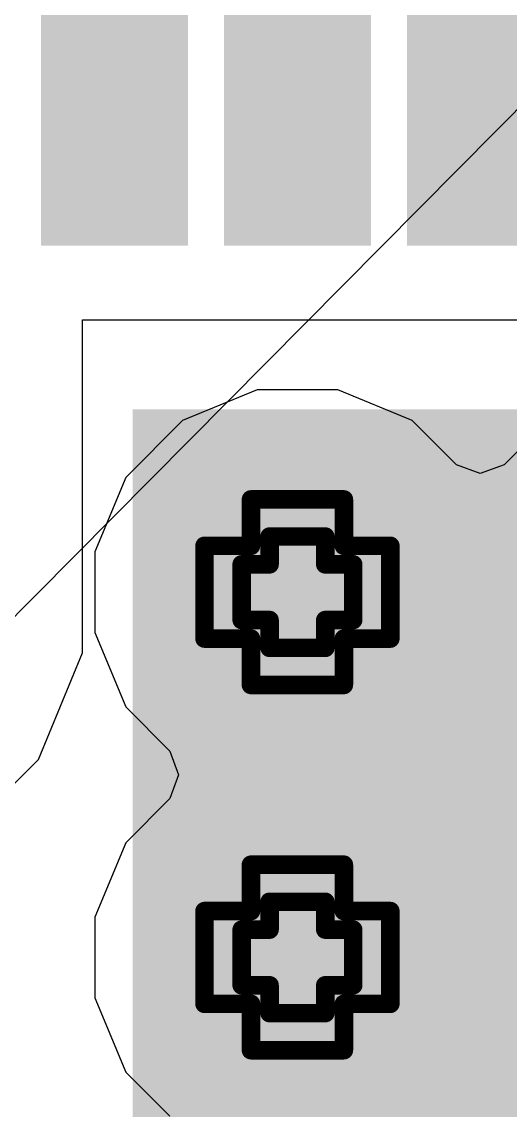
# Model space of a CAD drawing. Header units: inches. Extents: x -4 to 5258, y -4 to 5281.
# Drawn here: x 62.524 to 63.859, y 31.488 to 34.468 of the extents above; entities that cross this region are included whole.
import ezdxf

# ---------------------------------------------------------------- set-up
doc = ezdxf.new("R2010")
doc.units = ezdxf.units.IN
for name, color, linetype in [('Bottom Layer', 5, 'Continuous'), ('Bottom Solder', 6, 'Continuous'), ('Drill Drawing', 1, 'Continuous'), ('Layer 1', 16, 'Continuous'), ('Layer 2', 76, 'Continuous'), ('Top Layer', 1, 'Continuous'), ('Top Paste', 8, 'Continuous'), ('Top Solder', 216, 'Continuous'), ('Via Holes', 16, 'Continuous')]:
    doc.layers.add(name, color=color, linetype=linetype)

# ---------------------------------------------------------------- blocks, each defined once
blk = doc.blocks.new('HTSSOP_38_EP_4_4___15')
at = {"layer": 'Bottom Layer'}
h = blk.add_hatch(color=5, dxfattribs=at)
edge = h.paths.add_edge_path()
edge.add_arc((-1, -2), 0.3, 0, 360)
h = blk.add_hatch(color=5, dxfattribs=at)
edge = h.paths.add_edge_path()
edge.add_arc((0, -2), 0.3, 0, 360)
at = {"layer": 'Bottom Solder'}
h = blk.add_hatch(color=6, dxfattribs=at)
edge = h.paths.add_edge_path()
edge.add_arc((-1, -2), 0.4016, 0, 360)
h = blk.add_hatch(color=6, dxfattribs=at)
edge = h.paths.add_edge_path()
edge.add_arc((0, -2), 0.4016, 0, 360)
at = {"layer": 'Layer 1'}
h = blk.add_hatch(color=16, dxfattribs=at)
edge = h.paths.add_edge_path()
edge.add_arc((-1, -2), 0.3, 0, 360)
h = blk.add_hatch(color=16, dxfattribs=at)
edge = h.paths.add_edge_path()
edge.add_arc((0, -2), 0.3, 0, 360)
at = {"layer": 'Layer 2'}
h = blk.add_hatch(color=76, dxfattribs=at)
edge = h.paths.add_edge_path()
edge.add_arc((-1, -2), 0.3, 0, 360)
h = blk.add_hatch(color=76, dxfattribs=at)
edge = h.paths.add_edge_path()
edge.add_arc((0, -2), 0.3, 0, 360)
at = {"layer": 'Top Layer'}
for points in [[(1.45, 2.4), (1.45, -2.4), (-1.45, -2.4), (-1.45, 2.4)], [(-2, -1.35), (-2, -1.65), (-3.6, -1.65), (-3.6, -1.35)], [(-2, -1.8499), (-2, -2.1499), (-3.6, -2.1499), (-3.6, -1.8499)], [(-2, -2.35), (-2, -2.65), (-3.6, -2.65), (-3.6, -2.35)]]:
    blk.add_hatch(color=1, dxfattribs=at).paths.add_polyline_path(points)
h = blk.add_hatch(color=1, dxfattribs=at)
edge = h.paths.add_edge_path()
edge.add_arc((-1, -2), 0.3, 0, 360)
h = blk.add_hatch(color=1, dxfattribs=at)
edge = h.paths.add_edge_path()
edge.add_arc((0, -2), 0.3, 0, 360)
at = {"layer": 'Top Paste'}
for points in [[(1.45, 2.4), (1.45, -2.4), (-1.45, -2.4), (-1.45, 2.4)], [(-2, -1.35), (-2, -1.65), (-3.6, -1.65), (-3.6, -1.35)], [(-2, -1.8499), (-2, -2.1499), (-3.6, -2.1499), (-3.6, -1.8499)], [(-2, -2.35), (-2, -2.65), (-3.6, -2.65), (-3.6, -2.35)]]:
    blk.add_hatch(color=8, dxfattribs=at).paths.add_polyline_path(points)
at = {"layer": 'Top Solder'}
for points in [[(1.5008, 2.4508), (1.5008, -2.4508), (-1.5008, -2.4508), (-1.5008, 2.4508)], [(-1.9492, -1.2992), (-1.9492, -1.7008), (-3.6508, -1.7008), (-3.6508, -1.2992)], [(-1.9492, -1.7991), (-1.9492, -2.2007), (-3.6508, -2.2007), (-3.6508, -1.7991)], [(-1.9492, -2.2992), (-1.9492, -2.7008), (-3.6508, -2.7008), (-3.6508, -2.2992)]]:
    blk.add_hatch(color=216, dxfattribs=at).paths.add_polyline_path(points)
h = blk.add_hatch(color=216, dxfattribs=at)
edge = h.paths.add_edge_path()
edge.add_arc((-1, -2), 0.4016, 0, 360)
h = blk.add_hatch(color=216, dxfattribs=at)
edge = h.paths.add_edge_path()
edge.add_arc((0, -2), 0.4016, 0, 360)
at = {"layer": 'Via Holes'}
h = blk.add_hatch(color=7, dxfattribs=at)
edge = h.paths.add_edge_path()
edge.add_arc((-1, -2), 0.15, 0, 360)
h = blk.add_hatch(color=7, dxfattribs=at)
edge = h.paths.add_edge_path()
edge.add_arc((0, -2), 0.15, 0, 360)
blk = doc.blocks.new('13_WQFN_HR__3_2__31')
at = {"layer": 'Top Solder'}
blk.add_line((1.1783, -0.9227), (5220.6763, 5271.621), dxfattribs=at)

msp = doc.modelspace()

# ---------------------------------------------------------------- hatches: boundary and pattern name
at = {"layer": 'Top Layer'}
msp.add_hatch(color=1, dxfattribs=at).paths.add_polyline_path([(62.8777, 30.4562), (68.2778, 30.4562), (68.2778, 33.3562), (62.8777, 33.3562)])

# ---------------------------------------------------------------- linework, layer by layer
at = {"layer": 'Drill Drawing'}
for points in [[(63.1507, 33.0332, 0.0508, 0.0508, 0), (63.1507, 33.1602, 0.0508, 0.0508, 0)], [(63.1507, 33.1602, 0.0508, 0.0508, 0), (63.4047, 33.1602, 0.0508, 0.0508, 0)], [(63.4047, 33.0332, 0.0508, 0.0508, 0), (63.4047, 33.1602, 0.0508, 0.0508, 0)], [(63.2015, 32.9824, 0.0508, 0.0508, 0), (63.2015, 33.0586, 0.0508, 0.0508, 0)], [(63.2015, 33.0586, 0.0508, 0.0508, 0), (63.3539, 33.0586, 0.0508, 0.0508, 0)], [(63.3539, 32.9824, 0.0508, 0.0508, 0), (63.3539, 33.0586, 0.0508, 0.0508, 0)], [(63.0237, 32.7792, 0.0508, 0.0508, 0), (63.0237, 33.0332, 0.0508, 0.0508, 0)], [(63.0237, 33.0332, 0.0508, 0.0508, 0), (63.1507, 33.0332, 0.0508, 0.0508, 0)], [(63.4047, 33.0332, 0.0508, 0.0508, 0), (63.5317, 33.0332, 0.0508, 0.0508, 0)], [(63.5317, 32.7792, 0.0508, 0.0508, 0), (63.5317, 33.0332, 0.0508, 0.0508, 0)], [(63.1253, 32.83, 0.0508, 0.0508, 0), (63.1253, 32.9824, 0.0508, 0.0508, 0)], [(63.1253, 32.9824, 0.0508, 0.0508, 0), (63.2015, 32.9824, 0.0508, 0.0508, 0)], [(63.3539, 32.9824, 0.0508, 0.0508, 0), (63.4301, 32.9824, 0.0508, 0.0508, 0)], [(63.4301, 32.83, 0.0508, 0.0508, 0), (63.4301, 32.9824, 0.0508, 0.0508, 0)], [(63.1253, 32.83, 0.0508, 0.0508, 0), (63.2015, 32.83, 0.0508, 0.0508, 0)], [(63.2015, 32.7538, 0.0508, 0.0508, 0), (63.2015, 32.83, 0.0508, 0.0508, 0)], [(63.3539, 32.83, 0.0508, 0.0508, 0), (63.4301, 32.83, 0.0508, 0.0508, 0)], [(63.3539, 32.7538, 0.0508, 0.0508, 0), (63.3539, 32.83, 0.0508, 0.0508, 0)], [(63.0237, 32.7792, 0.0508, 0.0508, 0), (63.1507, 32.7792, 0.0508, 0.0508, 0)], [(63.1507, 32.6522, 0.0508, 0.0508, 0), (63.1507, 32.7792, 0.0508, 0.0508, 0)], [(63.4047, 32.7792, 0.0508, 0.0508, 0), (63.5317, 32.7792, 0.0508, 0.0508, 0)], [(63.4047, 32.6522, 0.0508, 0.0508, 0), (63.4047, 32.7792, 0.0508, 0.0508, 0)], [(63.2015, 32.7538, 0.0508, 0.0508, 0), (63.3539, 32.7538, 0.0508, 0.0508, 0)], [(63.1507, 32.6522, 0.0508, 0.0508, 0), (63.4047, 32.6522, 0.0508, 0.0508, 0)], [(63.1507, 32.0332, 0.0508, 0.0508, 0), (63.1507, 32.1602, 0.0508, 0.0508, 0)], [(63.1507, 32.1602, 0.0508, 0.0508, 0), (63.4047, 32.1602, 0.0508, 0.0508, 0)], [(63.4047, 32.0332, 0.0508, 0.0508, 0), (63.4047, 32.1602, 0.0508, 0.0508, 0)], [(63.2015, 31.9824, 0.0508, 0.0508, 0), (63.2015, 32.0586, 0.0508, 0.0508, 0)], [(63.2015, 32.0586, 0.0508, 0.0508, 0), (63.3539, 32.0586, 0.0508, 0.0508, 0)], [(63.3539, 31.9824, 0.0508, 0.0508, 0), (63.3539, 32.0586, 0.0508, 0.0508, 0)], [(63.0237, 31.7792, 0.0508, 0.0508, 0), (63.0237, 32.0332, 0.0508, 0.0508, 0)], [(63.0237, 32.0332, 0.0508, 0.0508, 0), (63.1507, 32.0332, 0.0508, 0.0508, 0)], [(63.4047, 32.0332, 0.0508, 0.0508, 0), (63.5317, 32.0332, 0.0508, 0.0508, 0)], [(63.5317, 31.7792, 0.0508, 0.0508, 0), (63.5317, 32.0332, 0.0508, 0.0508, 0)], [(63.1253, 31.83, 0.0508, 0.0508, 0), (63.1253, 31.9824, 0.0508, 0.0508, 0)], [(63.1253, 31.9824, 0.0508, 0.0508, 0), (63.2015, 31.9824, 0.0508, 0.0508, 0)], [(63.3539, 31.9824, 0.0508, 0.0508, 0), (63.4301, 31.9824, 0.0508, 0.0508, 0)], [(63.4301, 31.83, 0.0508, 0.0508, 0), (63.4301, 31.9824, 0.0508, 0.0508, 0)], [(63.1253, 31.83, 0.0508, 0.0508, 0), (63.2015, 31.83, 0.0508, 0.0508, 0)], [(63.2015, 31.7538, 0.0508, 0.0508, 0), (63.2015, 31.83, 0.0508, 0.0508, 0)], [(63.3539, 31.83, 0.0508, 0.0508, 0), (63.4301, 31.83, 0.0508, 0.0508, 0)], [(63.3539, 31.7538, 0.0508, 0.0508, 0), (63.3539, 31.83, 0.0508, 0.0508, 0)], [(63.0237, 31.7792, 0.0508, 0.0508, 0), (63.1507, 31.7792, 0.0508, 0.0508, 0)], [(63.1507, 31.6522, 0.0508, 0.0508, 0), (63.1507, 31.7792, 0.0508, 0.0508, 0)], [(63.4047, 31.7792, 0.0508, 0.0508, 0), (63.5317, 31.7792, 0.0508, 0.0508, 0)], [(63.4047, 31.6522, 0.0508, 0.0508, 0), (63.4047, 31.7792, 0.0508, 0.0508, 0)], [(63.2015, 31.7538, 0.0508, 0.0508, 0), (63.3539, 31.7538, 0.0508, 0.0508, 0)], [(63.1507, 31.6522, 0.0508, 0.0508, 0), (63.4047, 31.6522, 0.0508, 0.0508, 0)]]:
    msp.add_lwpolyline(points, format="xyseb", dxfattribs=at)
for points in [[(63.138, 33.1602, 0.0254, 0.0254, 1), (63.1634, 33.1602, 0.0254, 0.0254, 1)], [(63.138, 33.1602, 0.0254, 0.0254, 1), (63.1634, 33.1602, 0.0254, 0.0254, 1)], [(63.392, 33.1602, 0.0254, 0.0254, 1), (63.4174, 33.1602, 0.0254, 0.0254, 1)], [(63.392, 33.1602, 0.0254, 0.0254, 1), (63.4174, 33.1602, 0.0254, 0.0254, 1)], [(63.1888, 33.0586, 0.0254, 0.0254, 1), (63.2142, 33.0586, 0.0254, 0.0254, 1)], [(63.1888, 33.0586, 0.0254, 0.0254, 1), (63.2142, 33.0586, 0.0254, 0.0254, 1)], [(63.3412, 33.0586, 0.0254, 0.0254, 1), (63.3666, 33.0586, 0.0254, 0.0254, 1)], [(63.3412, 33.0586, 0.0254, 0.0254, 1), (63.3666, 33.0586, 0.0254, 0.0254, 1)], [(63.011, 33.0332, 0.0254, 0.0254, 1), (63.0364, 33.0332, 0.0254, 0.0254, 1)], [(63.011, 33.0332, 0.0254, 0.0254, 1), (63.0364, 33.0332, 0.0254, 0.0254, 1)], [(63.138, 33.0332, 0.0254, 0.0254, 1), (63.1634, 33.0332, 0.0254, 0.0254, 1)], [(63.138, 33.0332, 0.0254, 0.0254, 1), (63.1634, 33.0332, 0.0254, 0.0254, 1)], [(63.392, 33.0332, 0.0254, 0.0254, 1), (63.4174, 33.0332, 0.0254, 0.0254, 1)], [(63.392, 33.0332, 0.0254, 0.0254, 1), (63.4174, 33.0332, 0.0254, 0.0254, 1)], [(63.519, 33.0332, 0.0254, 0.0254, 1), (63.5444, 33.0332, 0.0254, 0.0254, 1)], [(63.519, 33.0332, 0.0254, 0.0254, 1), (63.5444, 33.0332, 0.0254, 0.0254, 1)], [(63.1126, 32.9824, 0.0254, 0.0254, 1), (63.138, 32.9824, 0.0254, 0.0254, 1)], [(63.1126, 32.9824, 0.0254, 0.0254, 1), (63.138, 32.9824, 0.0254, 0.0254, 1)], [(63.1888, 32.9824, 0.0254, 0.0254, 1), (63.2142, 32.9824, 0.0254, 0.0254, 1)], [(63.1888, 32.9824, 0.0254, 0.0254, 1), (63.2142, 32.9824, 0.0254, 0.0254, 1)], [(63.3412, 32.9824, 0.0254, 0.0254, 1), (63.3666, 32.9824, 0.0254, 0.0254, 1)], [(63.3412, 32.9824, 0.0254, 0.0254, 1), (63.3666, 32.9824, 0.0254, 0.0254, 1)], [(63.4174, 32.9824, 0.0254, 0.0254, 1), (63.4428, 32.9824, 0.0254, 0.0254, 1)], [(63.4174, 32.9824, 0.0254, 0.0254, 1), (63.4428, 32.9824, 0.0254, 0.0254, 1)], [(63.1126, 32.83, 0.0254, 0.0254, 1), (63.138, 32.83, 0.0254, 0.0254, 1)], [(63.1126, 32.83, 0.0254, 0.0254, 1), (63.138, 32.83, 0.0254, 0.0254, 1)], [(63.1888, 32.83, 0.0254, 0.0254, 1), (63.2142, 32.83, 0.0254, 0.0254, 1)], [(63.1888, 32.83, 0.0254, 0.0254, 1), (63.2142, 32.83, 0.0254, 0.0254, 1)], [(63.3412, 32.83, 0.0254, 0.0254, 1), (63.3666, 32.83, 0.0254, 0.0254, 1)], [(63.3412, 32.83, 0.0254, 0.0254, 1), (63.3666, 32.83, 0.0254, 0.0254, 1)], [(63.4174, 32.83, 0.0254, 0.0254, 1), (63.4428, 32.83, 0.0254, 0.0254, 1)], [(63.4174, 32.83, 0.0254, 0.0254, 1), (63.4428, 32.83, 0.0254, 0.0254, 1)], [(63.011, 32.7792, 0.0254, 0.0254, 1), (63.0364, 32.7792, 0.0254, 0.0254, 1)], [(63.011, 32.7792, 0.0254, 0.0254, 1), (63.0364, 32.7792, 0.0254, 0.0254, 1)], [(63.138, 32.7792, 0.0254, 0.0254, 1), (63.1634, 32.7792, 0.0254, 0.0254, 1)], [(63.138, 32.7792, 0.0254, 0.0254, 1), (63.1634, 32.7792, 0.0254, 0.0254, 1)], [(63.392, 32.7792, 0.0254, 0.0254, 1), (63.4174, 32.7792, 0.0254, 0.0254, 1)], [(63.392, 32.7792, 0.0254, 0.0254, 1), (63.4174, 32.7792, 0.0254, 0.0254, 1)], [(63.519, 32.7792, 0.0254, 0.0254, 1), (63.5444, 32.7792, 0.0254, 0.0254, 1)], [(63.519, 32.7792, 0.0254, 0.0254, 1), (63.5444, 32.7792, 0.0254, 0.0254, 1)], [(63.1888, 32.7538, 0.0254, 0.0254, 1), (63.2142, 32.7538, 0.0254, 0.0254, 1)], [(63.1888, 32.7538, 0.0254, 0.0254, 1), (63.2142, 32.7538, 0.0254, 0.0254, 1)], [(63.3412, 32.7538, 0.0254, 0.0254, 1), (63.3666, 32.7538, 0.0254, 0.0254, 1)], [(63.3412, 32.7538, 0.0254, 0.0254, 1), (63.3666, 32.7538, 0.0254, 0.0254, 1)], [(63.138, 32.6522, 0.0254, 0.0254, 1), (63.1634, 32.6522, 0.0254, 0.0254, 1)], [(63.138, 32.6522, 0.0254, 0.0254, 1), (63.1634, 32.6522, 0.0254, 0.0254, 1)], [(63.392, 32.6522, 0.0254, 0.0254, 1), (63.4174, 32.6522, 0.0254, 0.0254, 1)], [(63.392, 32.6522, 0.0254, 0.0254, 1), (63.4174, 32.6522, 0.0254, 0.0254, 1)], [(63.138, 32.1602, 0.0254, 0.0254, 1), (63.1634, 32.1602, 0.0254, 0.0254, 1)], [(63.138, 32.1602, 0.0254, 0.0254, 1), (63.1634, 32.1602, 0.0254, 0.0254, 1)], [(63.392, 32.1602, 0.0254, 0.0254, 1), (63.4174, 32.1602, 0.0254, 0.0254, 1)], [(63.392, 32.1602, 0.0254, 0.0254, 1), (63.4174, 32.1602, 0.0254, 0.0254, 1)], [(63.1888, 32.0586, 0.0254, 0.0254, 1), (63.2142, 32.0586, 0.0254, 0.0254, 1)], [(63.1888, 32.0586, 0.0254, 0.0254, 1), (63.2142, 32.0586, 0.0254, 0.0254, 1)], [(63.3412, 32.0586, 0.0254, 0.0254, 1), (63.3666, 32.0586, 0.0254, 0.0254, 1)], [(63.3412, 32.0586, 0.0254, 0.0254, 1), (63.3666, 32.0586, 0.0254, 0.0254, 1)], [(63.011, 32.0332, 0.0254, 0.0254, 1), (63.0364, 32.0332, 0.0254, 0.0254, 1)], [(63.011, 32.0332, 0.0254, 0.0254, 1), (63.0364, 32.0332, 0.0254, 0.0254, 1)], [(63.138, 32.0332, 0.0254, 0.0254, 1), (63.1634, 32.0332, 0.0254, 0.0254, 1)], [(63.138, 32.0332, 0.0254, 0.0254, 1), (63.1634, 32.0332, 0.0254, 0.0254, 1)], [(63.392, 32.0332, 0.0254, 0.0254, 1), (63.4174, 32.0332, 0.0254, 0.0254, 1)], [(63.392, 32.0332, 0.0254, 0.0254, 1), (63.4174, 32.0332, 0.0254, 0.0254, 1)], [(63.519, 32.0332, 0.0254, 0.0254, 1), (63.5444, 32.0332, 0.0254, 0.0254, 1)], [(63.519, 32.0332, 0.0254, 0.0254, 1), (63.5444, 32.0332, 0.0254, 0.0254, 1)], [(63.1126, 31.9824, 0.0254, 0.0254, 1), (63.138, 31.9824, 0.0254, 0.0254, 1)], [(63.1126, 31.9824, 0.0254, 0.0254, 1), (63.138, 31.9824, 0.0254, 0.0254, 1)], [(63.1888, 31.9824, 0.0254, 0.0254, 1), (63.2142, 31.9824, 0.0254, 0.0254, 1)], [(63.1888, 31.9824, 0.0254, 0.0254, 1), (63.2142, 31.9824, 0.0254, 0.0254, 1)], [(63.3412, 31.9824, 0.0254, 0.0254, 1), (63.3666, 31.9824, 0.0254, 0.0254, 1)], [(63.3412, 31.9824, 0.0254, 0.0254, 1), (63.3666, 31.9824, 0.0254, 0.0254, 1)], [(63.4174, 31.9824, 0.0254, 0.0254, 1), (63.4428, 31.9824, 0.0254, 0.0254, 1)], [(63.4174, 31.9824, 0.0254, 0.0254, 1), (63.4428, 31.9824, 0.0254, 0.0254, 1)], [(63.1126, 31.83, 0.0254, 0.0254, 1), (63.138, 31.83, 0.0254, 0.0254, 1)], [(63.1126, 31.83, 0.0254, 0.0254, 1), (63.138, 31.83, 0.0254, 0.0254, 1)], [(63.1888, 31.83, 0.0254, 0.0254, 1), (63.2142, 31.83, 0.0254, 0.0254, 1)], [(63.1888, 31.83, 0.0254, 0.0254, 1), (63.2142, 31.83, 0.0254, 0.0254, 1)], [(63.3412, 31.83, 0.0254, 0.0254, 1), (63.3666, 31.83, 0.0254, 0.0254, 1)], [(63.3412, 31.83, 0.0254, 0.0254, 1), (63.3666, 31.83, 0.0254, 0.0254, 1)], [(63.4174, 31.83, 0.0254, 0.0254, 1), (63.4428, 31.83, 0.0254, 0.0254, 1)], [(63.4174, 31.83, 0.0254, 0.0254, 1), (63.4428, 31.83, 0.0254, 0.0254, 1)], [(63.011, 31.7792, 0.0254, 0.0254, 1), (63.0364, 31.7792, 0.0254, 0.0254, 1)], [(63.011, 31.7792, 0.0254, 0.0254, 1), (63.0364, 31.7792, 0.0254, 0.0254, 1)], [(63.138, 31.7792, 0.0254, 0.0254, 1), (63.1634, 31.7792, 0.0254, 0.0254, 1)], [(63.138, 31.7792, 0.0254, 0.0254, 1), (63.1634, 31.7792, 0.0254, 0.0254, 1)], [(63.392, 31.7792, 0.0254, 0.0254, 1), (63.4174, 31.7792, 0.0254, 0.0254, 1)], [(63.392, 31.7792, 0.0254, 0.0254, 1), (63.4174, 31.7792, 0.0254, 0.0254, 1)], [(63.519, 31.7792, 0.0254, 0.0254, 1), (63.5444, 31.7792, 0.0254, 0.0254, 1)], [(63.519, 31.7792, 0.0254, 0.0254, 1), (63.5444, 31.7792, 0.0254, 0.0254, 1)], [(63.1888, 31.7538, 0.0254, 0.0254, 1), (63.2142, 31.7538, 0.0254, 0.0254, 1)], [(63.1888, 31.7538, 0.0254, 0.0254, 1), (63.2142, 31.7538, 0.0254, 0.0254, 1)], [(63.3412, 31.7538, 0.0254, 0.0254, 1), (63.3666, 31.7538, 0.0254, 0.0254, 1)], [(63.3412, 31.7538, 0.0254, 0.0254, 1), (63.3666, 31.7538, 0.0254, 0.0254, 1)], [(63.138, 31.6522, 0.0254, 0.0254, 1), (63.1634, 31.6522, 0.0254, 0.0254, 1)], [(63.138, 31.6522, 0.0254, 0.0254, 1), (63.1634, 31.6522, 0.0254, 0.0254, 1)], [(63.392, 31.6522, 0.0254, 0.0254, 1), (63.4174, 31.6522, 0.0254, 0.0254, 1)], [(63.392, 31.6522, 0.0254, 0.0254, 1), (63.4174, 31.6522, 0.0254, 0.0254, 1)]]:
    msp.add_lwpolyline(points, format="xyseb", close=True, dxfattribs=at)
at = {"layer": 'Layer 2'}
for p, q in [((63.1675, 33.4602), (62.9639, 33.3759)), ((63.3879, 33.4602), (63.1675, 33.4602)), ((63.5915, 33.3759), (63.3879, 33.4602)), ((62.9639, 33.3759), (62.8081, 33.22)), ((63.7125, 33.2549), (63.5915, 33.3759)), ((63.9639, 33.3759), (63.8429, 33.2549)), ((63.7777, 33.2311), (63.7125, 33.2549)), ((63.8429, 33.2549), (63.7777, 33.2311)), ((62.8081, 33.22), (62.7237, 33.0164)), ((62.7237, 33.0164), (62.7237, 32.796)), ((62.7237, 32.796), (62.8081, 32.5924)), ((62.8081, 32.5924), (62.9291, 32.4714)), ((62.9291, 32.4714), (62.9528, 32.4062)), ((62.9528, 32.4062), (62.9291, 32.341)), ((62.9291, 32.341), (62.8081, 32.22)), ((62.8081, 32.22), (62.7237, 32.0164)), ((62.7237, 32.0164), (62.7237, 31.796)), ((62.7237, 31.796), (62.8081, 31.5924)), ((62.8081, 31.5924), (62.9291, 31.4714))]:
    msp.add_line(p, q, dxfattribs=at)
at = {"layer": 'Top Layer'}
for p, q in [((62.6903, 32.7401), (62.6903, 33.6522)), ((62.6903, 33.6522), (67.6819, 33.6522)), ((62.5695, 32.4485), (62.6903, 32.7401)), ((62.2356, 32.1146), (62.5695, 32.4485))]:
    msp.add_line(p, q, dxfattribs=at)

# ---------------------------------------------------------------- block references
msp.add_blockref('13_WQFN_HR__3_2__31', (37.0774, 9.2675))
at = {"rotation": 270}
msp.add_blockref('HTSSOP_38_EP_4_4___15', (65.2777, 31.9062), dxfattribs=at)

doc.saveas('drawing.dxf')
